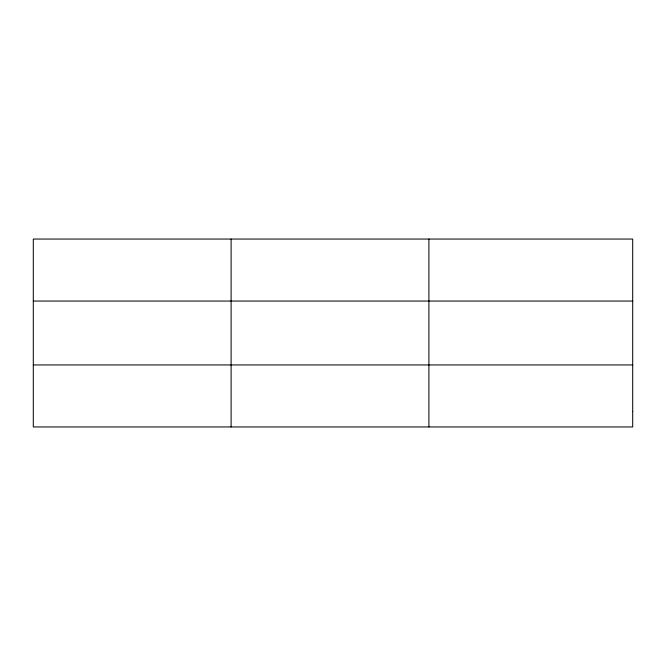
<?xml version="1.0" encoding="UTF-8"?>
<svg xmlns="http://www.w3.org/2000/svg" width="666" height="666" viewBox="0 0 666 666"><rect width="100%" height="100%" fill="white"/><g stroke="black" fill="none" stroke-linecap="round" stroke-linejoin="round"><path stroke-width="1" d="M231.102 239.052L231.102 426.948M428.904 239.052L428.904 426.948M33.3 301.057L632.7 301.057M33.3 364.943L632.7 364.943M632.7 411.446L632.7 426.948L33.3 426.948L33.3 239.052L632.7 239.052L632.7 411.446"/></g></svg>
